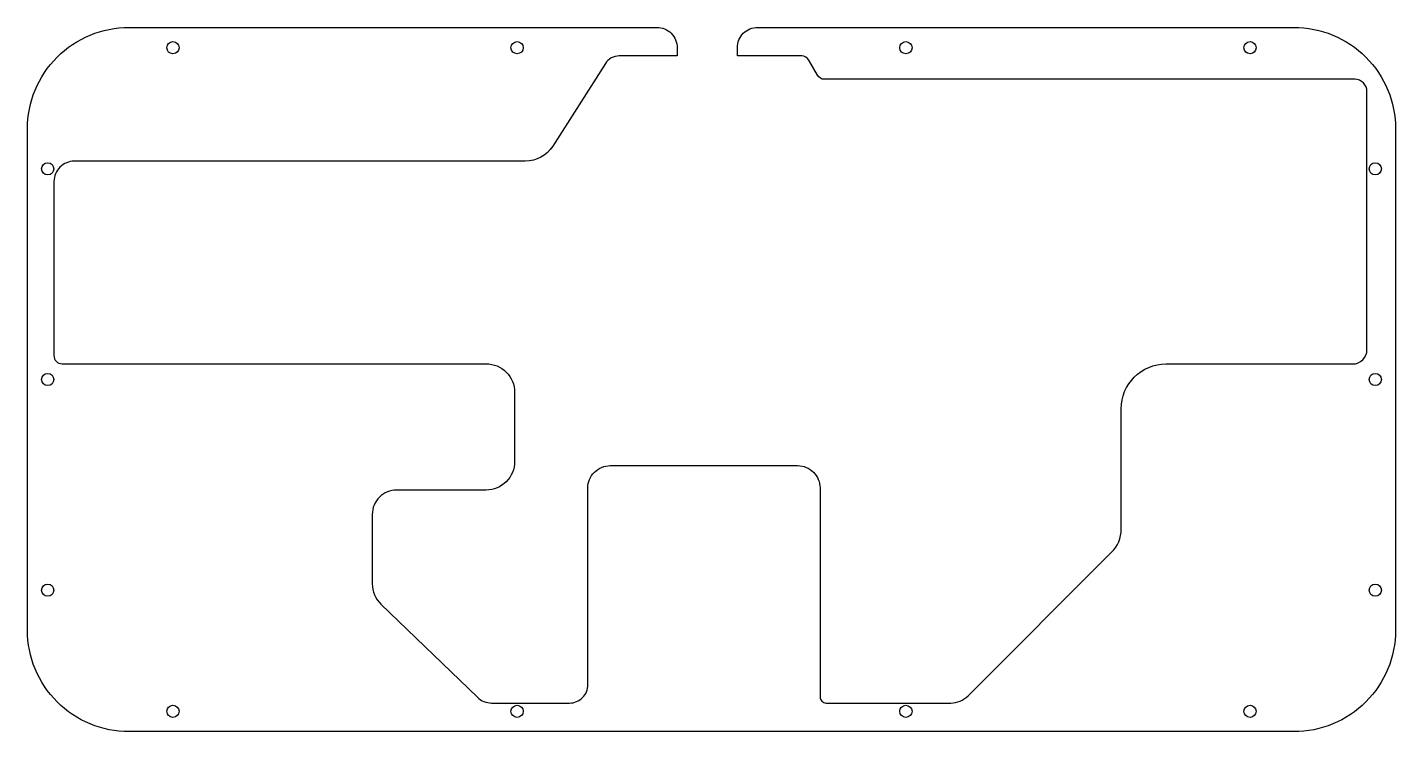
# Model space of a CAD drawing. Header units: millimetres. Extents: x 50 to 387, y 47 to 220.
import ezdxf

# ---------------------------------------------------------------- set-up
doc = ezdxf.new("R2010")
doc.units = ezdxf.units.MM
doc.layers.get('0').update_dxf_attribs({"linetype": 'CONTINUOUS'})

msp = doc.modelspace()

# ---------------------------------------------------------------- linework, layer by layer
msp.add_lwpolyline([(361.6, 219.78, -0.414214), (386.6, 194.78), (386.6, 71.58, -0.414214), (361.6, 46.58), (75.2, 46.58, -0.414214), (50.2, 71.58), (50.2, 194.78, -0.414214), (75.2, 219.78), (204.97, 219.78, -0.414214), (209.97, 214.78), (209.97, 212.74), (195.68, 212.74, 0.256316), (192.3, 210.89), (179.36, 190.57, -0.256316), (172.61, 186.86), (61.74, 186.86, 0.414214), (56.74, 181.86), (56.74, 139.04, 0.414214), (58.74, 137.04), (163, 137.04, -0.414214), (170, 130.04), (170, 113, -0.414214), (163, 106), (141, 106, 0.414214), (135, 100), (135, 82.97, 0.203398), (137.14, 77.94), (160.85, 55.02, 0.194435), (164.33, 53.62), (183.5, 53.62, 0.414214), (188, 58.12), (188, 106.5, -0.414214), (193.5, 112), (239.58, 112, -0.414214), (245.08, 106.5), (245.08, 55.12, 0.414214), (246.58, 53.62), (277.22, 53.62, 0.198912), (281.47, 55.38), (316.78, 90.7, 0.198912), (319.13, 96.35), (319.13, 126, -0.414214), (330.13, 137), (376.06, 137, 0.414214), (379.56, 140.5), (379.56, 194.78), (379.56, 204, 0.414214), (376.56, 207), (374.77, 207), (246.17, 207, -0.270436), (244.43, 208.02), (242.33, 211.73, 0.270436), (240.59, 212.74), (224.76, 212.74), (224.76, 214.78, -0.414214), (229.76, 219.78)], format="xyb", close=True)
for centre in [(86, 214.78), (170.6, 214.78), (266.2, 214.78), (350.8, 214.78), (55.2, 185), (381.6, 185), (55.2, 133.18), (381.6, 133.18), (55.2, 81.36), (381.6, 81.36), (86, 51.58), (170.6, 51.58), (266.2, 51.58), (350.8, 51.58)]:
    msp.add_circle(centre, 1.5)

doc.saveas('drawing.dxf')
